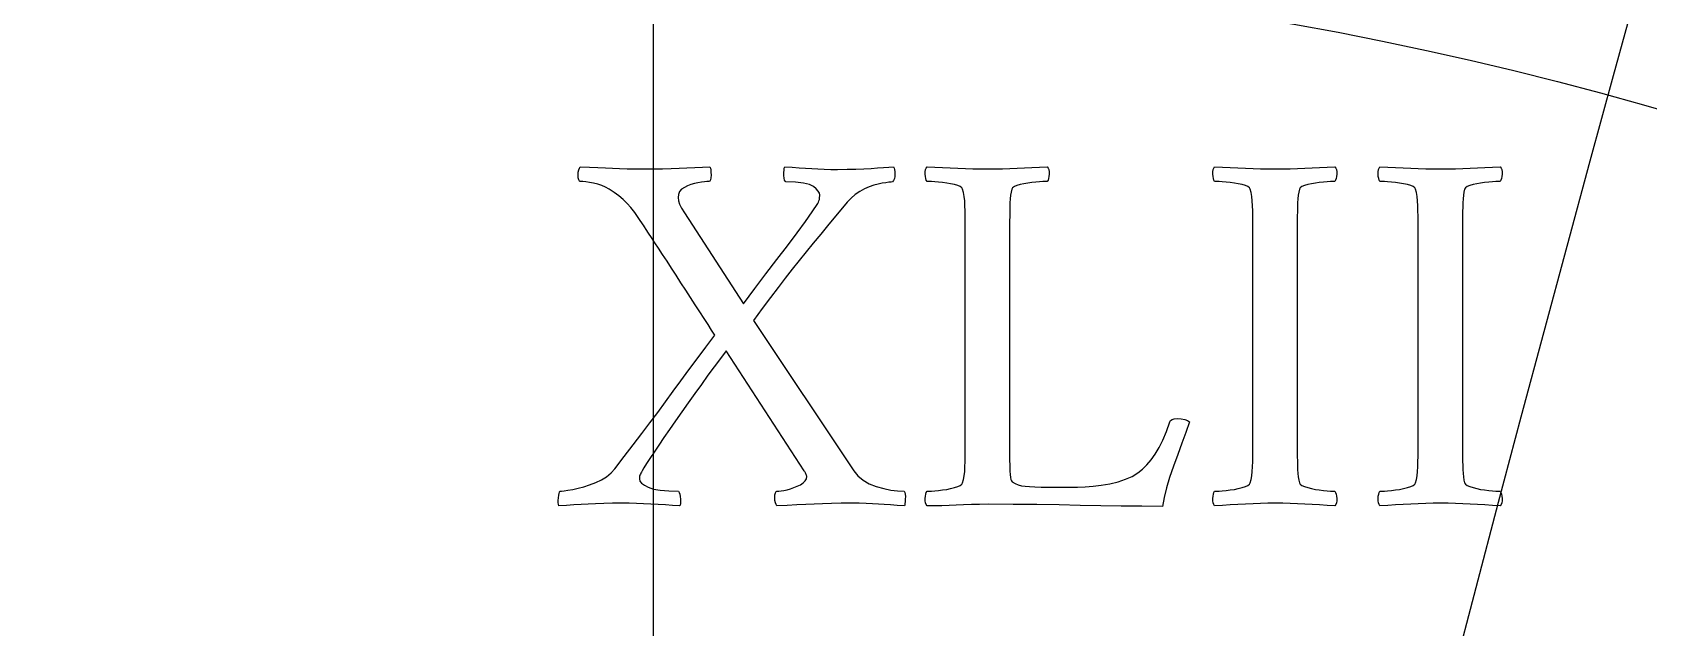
# Model space of a CAD drawing. Header units: millimetres. Extents: x -69 to 69, y -69 to 71.
# Drawn here: x -4.8 to 7.7, y 47.31 to 51.92 of the extents above; entities that cross this region are included whole.
import ezdxf

# ---------------------------------------------------------------- set-up
doc = ezdxf.new("R2010")
doc.units = ezdxf.units.MM
for name, color, linetype in [('CUT_OUTER', 1, 'Continuous'), ('ENGRAVE', 7, 'Continuous'), ('ENGRAVE_FINE', 8, 'Continuous'), ('TEXT', 5, 'Continuous')]:
    doc.layers.add(name, color=color, linetype=linetype)

msp = doc.modelspace()

# ---------------------------------------------------------------- linework, layer by layer
at = {"layer": 'CUT_OUTER'}
for centre, radius, start, end in [((-0.0002, -0.0002), 69.3899, 142.382592, 87.802904), ((-0.0008, 0.001), 69.3887, 92.196259, 142.383048)]:
    msp.add_arc(centre, radius, start, end, dxfattribs=at)
at = {"layer": 'ENGRAVE'}
msp.add_lwpolyline([(0, -68.4), (0, 68.4)], dxfattribs=at)
for centre, radius in [((0, 0), 68.4), ((0, 28.424), 36.7224), ((0, 26.228), 32.1226), ((0, 24.4499), 27.9737)]:
    msp.add_circle(centre, radius, dxfattribs=at)
for centre, radius, start, end in [((0, 31.1576), 41.9068, 131.64088, 48.35912), ((0, 34.6003), 47.863, 158.93428, 21.06572)]:
    msp.add_arc(centre, radius, start, end, dxfattribs=at)
at = {"layer": 'ENGRAVE_FINE'}
for centre, radius, start, end in [((-359.1049, -44.7739), 364.6446, 4.150866, 17.902688), ((-359.1049, -44.7739), 364.6446, 4.150866, 17.902688), ((359.1049, -44.7739), 364.6446, 162.097312, 175.849134), ((359.1049, -44.7739), 364.6446, 162.097312, 175.849134), ((-173.9699, -44.7739), 185.1349, 8.354592, 35.979906), ((-173.9699, -44.7739), 185.1349, 8.354592, 35.979906), ((173.9699, -44.7739), 185.1349, 144.020094, 171.645408), ((173.9699, -44.7739), 185.1349, 144.020094, 171.645408), ((-109.6732, -44.7739), 126.6398, 12.666469, 54.396525), ((-109.6732, -44.7739), 126.6398, 12.666469, 54.396525), ((109.6732, -44.7739), 126.6398, 125.603475, 167.333531), ((109.6732, -44.7739), 126.6398, 125.603475, 167.333531), ((-75.4617, -44.7739), 98.5082, 17.146853, 73.284845), ((-75.4617, -44.7739), 98.5082, 17.146853, 73.284845), ((75.4617, -44.7739), 98.5082, 106.715155, 162.853147), ((75.4617, -44.7739), 98.5082, 106.715155, 162.853147)]:
    msp.add_arc(centre, radius, start, end, dxfattribs=at)
at = {"layer": 'TEXT'}
for points in [[(-0.0688, 50.8657), (0.0025, 50.866), (0.0708, 50.8672), (0.136, 50.8691), (0.1982, 50.8717), (0.2586, 50.8746), (0.3186, 50.8773), (0.378, 50.8797), (0.4369, 50.8818), (0.4404, 50.8717), (0.4429, 50.8576), (0.4445, 50.8394), (0.445, 50.8171), (0.444, 50.7959), (0.4409, 50.7807), (0.4359, 50.7716), (0.4288, 50.7686), (0.4129, 50.7679), (0.3934, 50.766), (0.3704, 50.7629), (0.3438, 50.7585), (0.316, 50.7524), (0.2892, 50.7443), (0.2634, 50.7342), (0.2387, 50.7221), (0.2174, 50.7073), (0.2023, 50.6892), (0.1932, 50.6678), (0.1901, 50.6432), (0.1932, 50.6192), (0.2023, 50.5916), (0.2174, 50.5605), (0.2387, 50.5259), (0.6958, 49.822), (0.7838, 49.9396), (0.8697, 50.0536), (0.9536, 50.1641), (1.0356, 50.271), (1.1109, 50.3704), (1.1751, 50.4581), (1.2282, 50.5342), (1.2702, 50.5987), (1.2756, 50.6088), (1.2798, 50.6189), (1.2827, 50.629), (1.2843, 50.6391), (1.2852, 50.6482), (1.2859, 50.6553), (1.2862, 50.6604), (1.2864, 50.6634), (1.2833, 50.6781), (1.2742, 50.6937), (1.2591, 50.7104), (1.2378, 50.7281), (1.2062, 50.744), (1.16, 50.7554), (1.099, 50.7623), (1.0234, 50.7645), (1.018, 50.7692), (1.0138, 50.7792), (1.0109, 50.7945), (1.0093, 50.8151), (1.0089, 50.8367), (1.0098, 50.855), (1.0119, 50.8701), (1.0153, 50.8818), (1.0723, 50.8779), (1.1261, 50.8743), (1.1765, 50.8708), (1.2237, 50.8677), (1.2703, 50.865), (1.3192, 50.8631), (1.3704, 50.862), (1.4239, 50.8616), (1.4977, 50.8621), (1.5655, 50.8636), (1.6272, 50.8662), (1.6828, 50.8697), (1.7331, 50.8735), (1.7789, 50.8768), (1.8201, 50.8796), (1.8567, 50.8818), (1.8604, 50.8722), (1.8633, 50.8596), (1.8655, 50.8439), (1.8668, 50.8252), (1.8665, 50.8062), (1.8633, 50.7898), (1.8574, 50.7759), (1.8486, 50.7645), (1.8376, 50.7639), (1.8208, 50.762), (1.7982, 50.7588), (1.7698, 50.7544), (1.7376, 50.7478), (1.704, 50.7382), (1.6689, 50.7256), (1.6322, 50.7099), (1.5957, 50.6906), (1.5609, 50.6669), (1.5279, 50.639), (1.4967, 50.6068), (1.4243, 50.5188), (1.3566, 50.4369), (1.2938, 50.361), (1.2358, 50.2912), (1.1806, 50.2242), (1.1261, 50.1567), (1.0723, 50.0887), (1.0194, 50.0202), (0.9645, 49.9482), (0.9051, 49.8695), (0.8411, 49.7843), (0.7726, 49.6926), (1.5493, 48.5276), (1.5814, 48.4881), (1.6211, 48.4547), (1.6684, 48.4274), (1.7232, 48.4062), (1.7806, 48.3903), (1.8355, 48.3789), (1.8878, 48.3721), (1.9376, 48.3698), (1.9428, 48.3599), (1.9462, 48.3465), (1.9479, 48.3296), (1.9477, 48.3091), (1.9466, 48.2891), (1.9452, 48.2737), (1.9436, 48.2628), (1.9417, 48.2565), (1.885, 48.2604), (1.8325, 48.2641), (1.7839, 48.2675), (1.7394, 48.2707), (1.6947, 48.2733), (1.6454, 48.2752), (1.5915, 48.2764), (1.5331, 48.2768), (1.4528, 48.2764), (1.3779, 48.2752), (1.3082, 48.2733), (1.2439, 48.2707), (1.1795, 48.2675), (1.1099, 48.2641), (1.0349, 48.2604), (0.9547, 48.2565), (0.9476, 48.2666), (0.9425, 48.2808), (0.9395, 48.299), (0.9385, 48.3212), (0.9395, 48.3425), (0.9425, 48.3577), (0.9476, 48.3668), (0.9547, 48.3698), (0.9687, 48.3705), (0.9865, 48.3728), (1.0081, 48.3766), (1.0335, 48.3819), (1.0605, 48.3889), (1.0866, 48.3976), (1.112, 48.4081), (1.1367, 48.4204), (1.1579, 48.4341), (1.1731, 48.4492), (1.1822, 48.4655), (1.1852, 48.4831), (1.1849, 48.4875), (1.1837, 48.4927), (1.1818, 48.4986), (1.1792, 48.5053), (1.176, 48.512), (1.1726, 48.5179), (1.1689, 48.5231), (1.165, 48.5276), (0.5623, 49.4579), (0.5169, 49.3976), (0.4697, 49.3341), (0.4208, 49.2672), (0.3701, 49.197), (0.3189, 49.1256), (0.2685, 49.0549), (0.2188, 48.985), (0.1699, 48.9159), (0.1231, 48.8491), (0.0799, 48.7864), (0.0402, 48.7278), (0.004, 48.6732), (-0.0276, 48.6246), (-0.0536, 48.5842), (-0.0741, 48.5518), (-0.089, 48.5276), (-0.0913, 48.523), (-0.094, 48.5174), (-0.0973, 48.5109), (-0.1011, 48.5033), (-0.1047, 48.4949), (-0.1072, 48.4861), (-0.1087, 48.4767), (-0.1092, 48.4669), (-0.1049, 48.4491), (-0.092, 48.432), (-0.0705, 48.4157), (-0.0405, 48.4001), (0, 48.3869), (0.0526, 48.3774), (0.1173, 48.3717), (0.1942, 48.3698), (0.1996, 48.3599), (0.2038, 48.3465), (0.2067, 48.3296), (0.2083, 48.3091), (0.2087, 48.2891), (0.2078, 48.2737), (0.2057, 48.2628), (0.2023, 48.2565), (0.1474, 48.2604), (0.092, 48.2641), (0.0362, 48.2675), (-0.0202, 48.2707), (-0.0766, 48.2733), (-0.1325, 48.2752), (-0.1878, 48.2764), (-0.2427, 48.2768), (-0.3168, 48.2764), (-0.3853, 48.2752), (-0.4483, 48.2733), (-0.5056, 48.2707), (-0.5608, 48.2675), (-0.6169, 48.2641), (-0.674, 48.2604), (-0.7322, 48.2565), (-0.7353, 48.268), (-0.7367, 48.2823), (-0.7363, 48.2994), (-0.7342, 48.3192), (-0.7313, 48.3383), (-0.7286, 48.3531), (-0.7262, 48.3636), (-0.7241, 48.3698), (-0.7118, 48.3707), (-0.6912, 48.3733), (-0.6623, 48.3778), (-0.625, 48.3839), (-0.5828, 48.3925), (-0.539, 48.4042), (-0.4938, 48.4188), (-0.447, 48.4365), (-0.4021, 48.4576), (-0.3625, 48.4826), (-0.3283, 48.5112), (-0.2993, 48.5437), (-0.2263, 48.6388), (-0.1567, 48.7298), (-0.0908, 48.8168), (-0.0283, 48.8997), (0.0322, 48.9807), (0.0925, 49.062), (0.1526, 49.1436), (0.2124, 49.2253), (0.2734, 49.3089), (0.3373, 49.3957), (0.4039, 49.4859), (0.4733, 49.5793), (0.4494, 49.6179), (0.4222, 49.6607), (0.3917, 49.7079), (0.358, 49.7593), (0.3223, 49.8135), (0.2862, 49.869), (0.2495, 49.9258), (0.2124, 49.9838), (0.1755, 50.0415), (0.1396, 50.0971), (0.1047, 50.1507), (0.0708, 50.2022), (0.0389, 50.2505), (0.0101, 50.2943), (-0.0157, 50.3335), (-0.0384, 50.3681), (-0.057, 50.3964), (-0.0703, 50.4166), (-0.0782, 50.4288), (-0.0809, 50.4328), (-0.1129, 50.4826), (-0.1441, 50.5269), (-0.1746, 50.5656), (-0.2043, 50.5987), (-0.235, 50.6283), (-0.2685, 50.6563), (-0.3048, 50.6829), (-0.3438, 50.7079), (-0.371, 50.7229), (-0.4, 50.7357), (-0.4307, 50.7462), (-0.4632, 50.7544), (-0.4946, 50.7606), (-0.5223, 50.765), (-0.5462, 50.7677), (-0.5663, 50.7686), (-0.5734, 50.7716), (-0.5785, 50.7807), (-0.5815, 50.7959), (-0.5825, 50.8171), (-0.5815, 50.8394), (-0.5785, 50.8576), (-0.5734, 50.8717), (-0.5663, 50.8818), (-0.4962, 50.8797), (-0.4313, 50.8773), (-0.3718, 50.8746), (-0.3175, 50.8717), (-0.2633, 50.8691), (-0.2038, 50.8672), (-0.1389, 50.866), (-0.0688, 50.8657)], [(2.7548, 48.7258), (2.7548, 48.7212), (2.7548, 48.7157), (2.7548, 48.7091), (2.7548, 48.7015), (2.7548, 48.6819), (2.7548, 48.6595), (2.7548, 48.6344), (2.7548, 48.6064), (2.755, 48.5777), (2.7558, 48.5503), (2.757, 48.5241), (2.7588, 48.4992), (2.7613, 48.4775), (2.7649, 48.4608), (2.7694, 48.4492), (2.775, 48.4426), (2.7963, 48.4298), (2.82, 48.4199), (2.8459, 48.4126), (2.8741, 48.4082), (2.9076, 48.4056), (2.9494, 48.4037), (2.9996, 48.4025), (3.0581, 48.4022), (3.2806, 48.4022), (3.3386, 48.4038), (3.3995, 48.4087), (3.463, 48.4169), (3.5294, 48.4284), (3.5937, 48.4435), (3.6513, 48.4623), (3.702, 48.485), (3.7458, 48.5114), (3.7816, 48.5402), (3.8161, 48.5741), (3.8494, 48.613), (3.8813, 48.657), (3.9118, 48.7076), (3.9405, 48.7662), (3.9674, 48.833), (3.9926, 48.9078), (3.9991, 48.9184), (4.0108, 48.926), (4.0275, 48.9306), (4.0492, 48.9321), (4.0826, 48.9306), (4.1099, 48.926), (4.1311, 48.9184), (4.1463, 48.9078), (4.1173, 48.8256), (4.0871, 48.7409), (4.0557, 48.6537), (4.0229, 48.564), (3.9924, 48.4762), (3.9678, 48.3951), (3.949, 48.3205), (3.9359, 48.2525), (3.7764, 48.253), (3.6174, 48.2545), (3.4589, 48.257), (3.3009, 48.2606), (3.138, 48.2641), (2.9651, 48.2666), (2.7821, 48.2682), (2.5889, 48.2687), (2.5219, 48.2683), (2.4584, 48.2671), (2.3985, 48.2652), (2.3421, 48.2626), (2.287, 48.2599), (2.2309, 48.258), (2.1738, 48.2569), (2.1156, 48.2565), (2.1087, 48.2661), (2.104, 48.2788), (2.1016, 48.2945), (2.1015, 48.3132), (2.1031, 48.3319), (2.106, 48.3475), (2.1102, 48.3602), (2.1156, 48.3698), (2.1303, 48.3702), (2.15, 48.3713), (2.1748, 48.3732), (2.2046, 48.3759), (2.2366, 48.3795), (2.2678, 48.3845), (2.2983, 48.3906), (2.328, 48.3981), (2.3539, 48.4065), (2.373, 48.4153), (2.3853, 48.4247), (2.3907, 48.4345), (2.3979, 48.4606), (2.4033, 48.4901), (2.407, 48.5233), (2.4089, 48.5599), (2.4098, 48.5991), (2.4104, 48.6398), (2.4108, 48.682), (2.4109, 48.7258), (2.4109, 50.4126), (2.4108, 50.4565), (2.4104, 50.4991), (2.4098, 50.5404), (2.4089, 50.5805), (2.407, 50.618), (2.4033, 50.6518), (2.3979, 50.6817), (2.3907, 50.7079), (2.3853, 50.7193), (2.373, 50.7291), (2.3539, 50.7375), (2.328, 50.7443), (2.2983, 50.75), (2.2678, 50.7549), (2.2366, 50.7591), (2.2046, 50.7625), (2.1748, 50.7652), (2.15, 50.7671), (2.1303, 50.7682), (2.1156, 50.7686), (2.1102, 50.7782), (2.106, 50.7908), (2.1031, 50.8065), (2.1015, 50.8252), (2.1016, 50.8439), (2.104, 50.8596), (2.1087, 50.8722), (2.1156, 50.8818), (2.176, 50.8797), (2.236, 50.8773), (2.2954, 50.8746), (2.3543, 50.8717), (2.4127, 50.8691), (2.4706, 50.8672), (2.528, 50.866), (2.5849, 50.8657), (2.6431, 50.866), (2.7007, 50.8672), (2.7574, 50.8691), (2.8134, 50.8717), (2.8697, 50.8746), (2.9272, 50.8773), (2.986, 50.8797), (3.046, 50.8818), (3.053, 50.8722), (3.0576, 50.8596), (3.06, 50.8439), (3.0602, 50.8252), (3.0585, 50.8065), (3.0556, 50.7908), (3.0514, 50.7782), (3.046, 50.7686), (3.0313, 50.7682), (3.0116, 50.7671), (2.9868, 50.7652), (2.957, 50.7625), (2.9252, 50.7591), (2.8943, 50.7549), (2.8645, 50.75), (2.8357, 50.7443), (2.8104, 50.7375), (2.7912, 50.7291), (2.778, 50.7193), (2.7709, 50.7079), (2.7655, 50.6862), (2.7613, 50.6614), (2.7584, 50.6336), (2.7568, 50.6027), (2.7559, 50.5696), (2.7553, 50.535), (2.7549, 50.4988), (2.7548, 50.4611), (2.7548, 50.4551), (2.7548, 50.449), (2.7548, 50.4429), (2.7548, 50.4369), (2.7548, 50.4308), (2.7548, 50.4247), (2.7548, 50.4187), (2.7548, 50.4126)], [(4.8097, 50.8657), (4.868, 50.866), (4.9255, 50.8672), (4.9822, 50.8691), (5.0382, 50.8717), (5.0945, 50.8746), (5.152, 50.8773), (5.2108, 50.8797), (5.2708, 50.8818), (5.2778, 50.8722), (5.2825, 50.8596), (5.2849, 50.8439), (5.285, 50.8252), (5.2834, 50.8065), (5.2805, 50.7908), (5.2763, 50.7782), (5.2708, 50.7686), (5.2562, 50.7682), (5.2365, 50.7671), (5.2117, 50.7652), (5.1819, 50.7625), (5.15, 50.7591), (5.1192, 50.7549), (5.0893, 50.75), (5.0605, 50.7443), (5.0352, 50.7375), (5.016, 50.7291), (5.0029, 50.7193), (4.9958, 50.7079), (4.9903, 50.6862), (4.9862, 50.6614), (4.9833, 50.6336), (4.9816, 50.6027), (4.9807, 50.5696), (4.9801, 50.535), (4.9797, 50.4988), (4.9796, 50.4611), (4.9796, 50.4551), (4.9796, 50.449), (4.9796, 50.4429), (4.9796, 50.4369), (4.9796, 50.4308), (4.9796, 50.4247), (4.9796, 50.4187), (4.9796, 50.4126), (4.9796, 48.7258), (4.9796, 48.7197), (4.9796, 48.7136), (4.9796, 48.7076), (4.9796, 48.7015), (4.9796, 48.6954), (4.9796, 48.6894), (4.9796, 48.6833), (4.9796, 48.6772), (4.9797, 48.6397), (4.9801, 48.6039), (4.9807, 48.5699), (4.9816, 48.5377), (4.9833, 48.5077), (4.9862, 48.4805), (4.9903, 48.4561), (4.9958, 48.4345), (5.0029, 48.4247), (5.016, 48.4153), (5.0352, 48.4065), (5.0605, 48.3981), (5.0893, 48.3906), (5.1192, 48.3845), (5.15, 48.3795), (5.1819, 48.3759), (5.2117, 48.3732), (5.2365, 48.3713), (5.2562, 48.3702), (5.2708, 48.3698), (5.2763, 48.3602), (5.2805, 48.3475), (5.2834, 48.3319), (5.285, 48.3132), (5.2849, 48.2945), (5.2825, 48.2788), (5.2778, 48.2661), (5.2708, 48.2565), (5.2108, 48.2604), (5.152, 48.2641), (5.0945, 48.2675), (5.0382, 48.2707), (4.9822, 48.2733), (4.9255, 48.2752), (4.868, 48.2764), (4.8097, 48.2768), (4.7528, 48.2764), (4.6954, 48.2752), (4.6375, 48.2733), (4.5791, 48.2707), (4.5202, 48.2675), (4.4608, 48.2641), (4.4009, 48.2604), (4.3405, 48.2565), (4.3335, 48.2661), (4.3288, 48.2788), (4.3264, 48.2945), (4.3263, 48.3132), (4.3279, 48.3319), (4.3309, 48.3475), (4.335, 48.3602), (4.3405, 48.3698), (4.3551, 48.3702), (4.3748, 48.3713), (4.3996, 48.3732), (4.4295, 48.3759), (4.4614, 48.3795), (4.4927, 48.3845), (4.5231, 48.3906), (4.5528, 48.3981), (4.5787, 48.4065), (4.5978, 48.4153), (4.6101, 48.4247), (4.6155, 48.4345), (4.6227, 48.4606), (4.6282, 48.4901), (4.6318, 48.5233), (4.6337, 48.5599), (4.6346, 48.5991), (4.6352, 48.6398), (4.6356, 48.682), (4.6358, 48.7258), (4.6358, 50.4126), (4.6356, 50.4565), (4.6352, 50.4991), (4.6346, 50.5404), (4.6337, 50.5805), (4.6318, 50.618), (4.6282, 50.6518), (4.6227, 50.6817), (4.6155, 50.7079), (4.6101, 50.7193), (4.5978, 50.7291), (4.5787, 50.7375), (4.5528, 50.7443), (4.5231, 50.75), (4.4927, 50.7549), (4.4614, 50.7591), (4.4295, 50.7625), (4.3996, 50.7652), (4.3748, 50.7671), (4.3551, 50.7682), (4.3405, 50.7686), (4.335, 50.7782), (4.3309, 50.7908), (4.3279, 50.8065), (4.3263, 50.8252), (4.3264, 50.8439), (4.3288, 50.8596), (4.3335, 50.8722), (4.3405, 50.8818), (4.4009, 50.8797), (4.4608, 50.8773), (4.5202, 50.8746), (4.5791, 50.8717), (4.6375, 50.8691), (4.6954, 50.8672), (4.7528, 50.866), (4.8097, 50.8657)], [(6.088, 50.8657), (6.1462, 50.866), (6.2038, 50.8672), (6.2605, 50.8691), (6.3165, 50.8717), (6.3728, 50.8746), (6.4303, 50.8773), (6.4891, 50.8797), (6.5491, 50.8818), (6.5561, 50.8722), (6.5607, 50.8596), (6.5631, 50.8439), (6.5633, 50.8252), (6.5616, 50.8065), (6.5587, 50.7908), (6.5546, 50.7782), (6.5491, 50.7686), (6.5345, 50.7682), (6.5147, 50.7671), (6.49, 50.7652), (6.4601, 50.7625), (6.4283, 50.7591), (6.3974, 50.7549), (6.3676, 50.75), (6.3388, 50.7443), (6.3135, 50.7375), (6.2943, 50.7291), (6.2811, 50.7193), (6.274, 50.7079), (6.2686, 50.6862), (6.2644, 50.6614), (6.2615, 50.6336), (6.2599, 50.6027), (6.259, 50.5696), (6.2584, 50.535), (6.258, 50.4988), (6.2579, 50.4611), (6.2579, 50.4551), (6.2579, 50.449), (6.2579, 50.4429), (6.2579, 50.4369), (6.2579, 50.4308), (6.2579, 50.4247), (6.2579, 50.4187), (6.2579, 50.4126), (6.2579, 48.7258), (6.2579, 48.7197), (6.2579, 48.7136), (6.2579, 48.7076), (6.2579, 48.7015), (6.2579, 48.6954), (6.2579, 48.6894), (6.2579, 48.6833), (6.2579, 48.6772), (6.258, 48.6397), (6.2584, 48.6039), (6.259, 48.5699), (6.2599, 48.5377), (6.2615, 48.5077), (6.2644, 48.4805), (6.2686, 48.4561), (6.274, 48.4345), (6.2811, 48.4247), (6.2943, 48.4153), (6.3135, 48.4065), (6.3388, 48.3981), (6.3676, 48.3906), (6.3974, 48.3845), (6.4283, 48.3795), (6.4601, 48.3759), (6.49, 48.3732), (6.5147, 48.3713), (6.5345, 48.3702), (6.5491, 48.3698), (6.5546, 48.3602), (6.5587, 48.3475), (6.5616, 48.3319), (6.5633, 48.3132), (6.5631, 48.2945), (6.5607, 48.2788), (6.5561, 48.2661), (6.5491, 48.2565), (6.4891, 48.2604), (6.4303, 48.2641), (6.3728, 48.2675), (6.3165, 48.2707), (6.2605, 48.2733), (6.2038, 48.2752), (6.1462, 48.2764), (6.088, 48.2768), (6.0311, 48.2764), (5.9737, 48.2752), (5.9158, 48.2733), (5.8574, 48.2707), (5.7985, 48.2675), (5.7391, 48.2641), (5.6792, 48.2604), (5.6187, 48.2565), (5.6118, 48.2661), (5.6071, 48.2788), (5.6047, 48.2945), (5.6046, 48.3132), (5.6062, 48.3319), (5.6091, 48.3475), (5.6133, 48.3602), (5.6187, 48.3698), (5.6334, 48.3702), (5.6531, 48.3713), (5.6779, 48.3732), (5.7077, 48.3759), (5.7397, 48.3795), (5.7709, 48.3845), (5.8014, 48.3906), (5.8311, 48.3981), (5.857, 48.4065), (5.8761, 48.4153), (5.8884, 48.4247), (5.8938, 48.4345), (5.901, 48.4606), (5.9064, 48.4901), (5.9101, 48.5233), (5.912, 48.5599), (5.9129, 48.5991), (5.9135, 48.6398), (5.9139, 48.682), (5.914, 48.7258), (5.914, 50.4126), (5.9139, 50.4565), (5.9135, 50.4991), (5.9129, 50.5404), (5.912, 50.5805), (5.9101, 50.618), (5.9064, 50.6518), (5.901, 50.6817), (5.8938, 50.7079), (5.8884, 50.7193), (5.8761, 50.7291), (5.857, 50.7375), (5.8311, 50.7443), (5.8014, 50.75), (5.7709, 50.7549), (5.7397, 50.7591), (5.7077, 50.7625), (5.6779, 50.7652), (5.6531, 50.7671), (5.6334, 50.7682), (5.6187, 50.7686), (5.6133, 50.7782), (5.6091, 50.7908), (5.6062, 50.8065), (5.6046, 50.8252), (5.6047, 50.8439), (5.6071, 50.8596), (5.6118, 50.8722), (5.6187, 50.8818), (5.6792, 50.8797), (5.7391, 50.8773), (5.7985, 50.8746), (5.8574, 50.8717), (5.9158, 50.8691), (5.9737, 50.8672), (6.0311, 50.866), (6.088, 50.8657)]]:
    msp.add_lwpolyline(points, close=True, dxfattribs=at)

doc.saveas('drawing.dxf')
